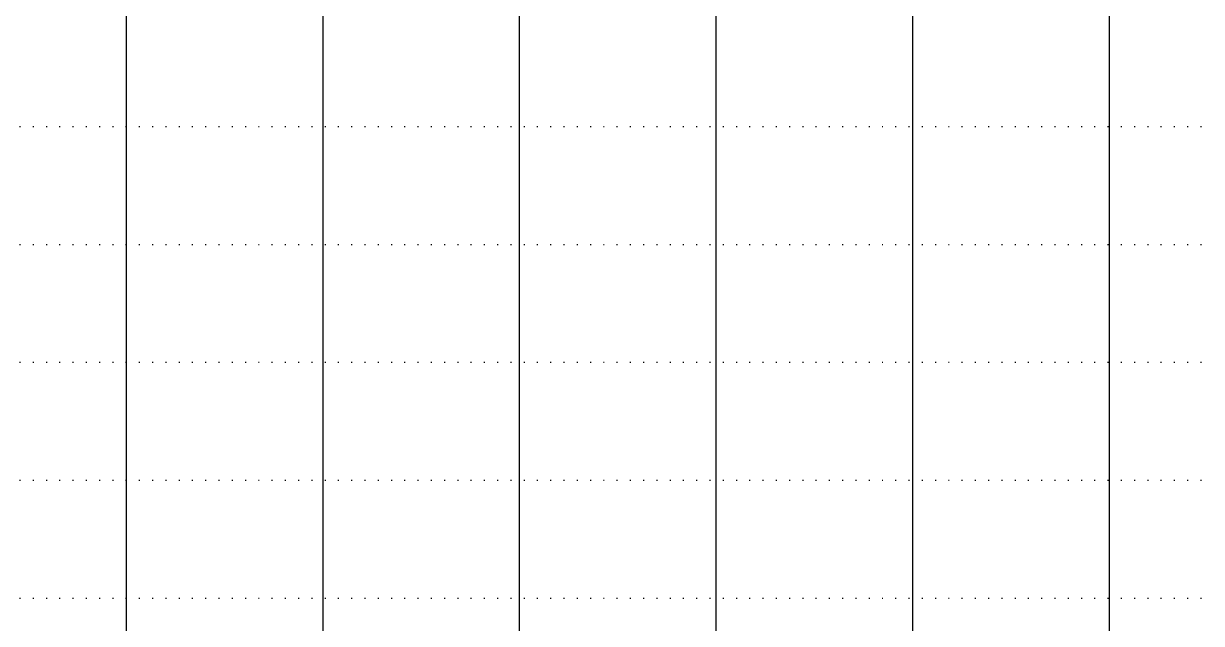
# Model space of a CAD drawing. Header units: millimetres. Extents: x -1499 to 6658, y -12483 to -6008.
# Drawn here: x 2625.7 to 2745.6, y -10603.6 to -10542.6 of the extents above; entities that cross this region are included whole.
import ezdxf

# ---------------------------------------------------------------- set-up
doc = ezdxf.new("R2010")
doc.units = ezdxf.units.MM
doc.linetypes.add('A-DOTLN01H', pattern=[0.125, 0, -0.125])
doc.layers.add('CR-GRID', color=56, linetype='A-DOTLN01H')
doc.layers.add('수직그리드', color=1, linetype='Continuous')

msp = doc.modelspace()

# ---------------------------------------------------------------- linework, layer by layer
at = {"layer": 'CR-GRID', "linetype": 'A-DOTLN01H', "ltscale": 10}
for p, q in [((696.16, -10553.06), (6196.16, -10553.06)), ((696.16, -10565.06), (6196.16, -10565.06)), ((696.16, -10577.06), (6196.16, -10577.06)), ((696.16, -10589.06), (6196.16, -10589.06))]:
    msp.add_line(p, q, dxfattribs=at)
msp.add_lwpolyline([(696.16, -10601.06), (6196.16, -10601.06)], dxfattribs=at)
at = {"layer": '수직그리드'}
for p, q in [((2736.16, -10383.68), (2736.16, -11873.06)), ((2716.16, -10404.9), (2716.16, -11873.06)), ((2696.16, -10422.74), (2696.16, -11873.06)), ((2676.16, -10425.01), (2676.16, -11873.06)), ((2656.16, -10440.25), (2656.16, -11873.06)), ((2636.16, -10481.93), (2636.16, -11873.06))]:
    msp.add_line(p, q, dxfattribs=at)

doc.saveas('drawing.dxf')
